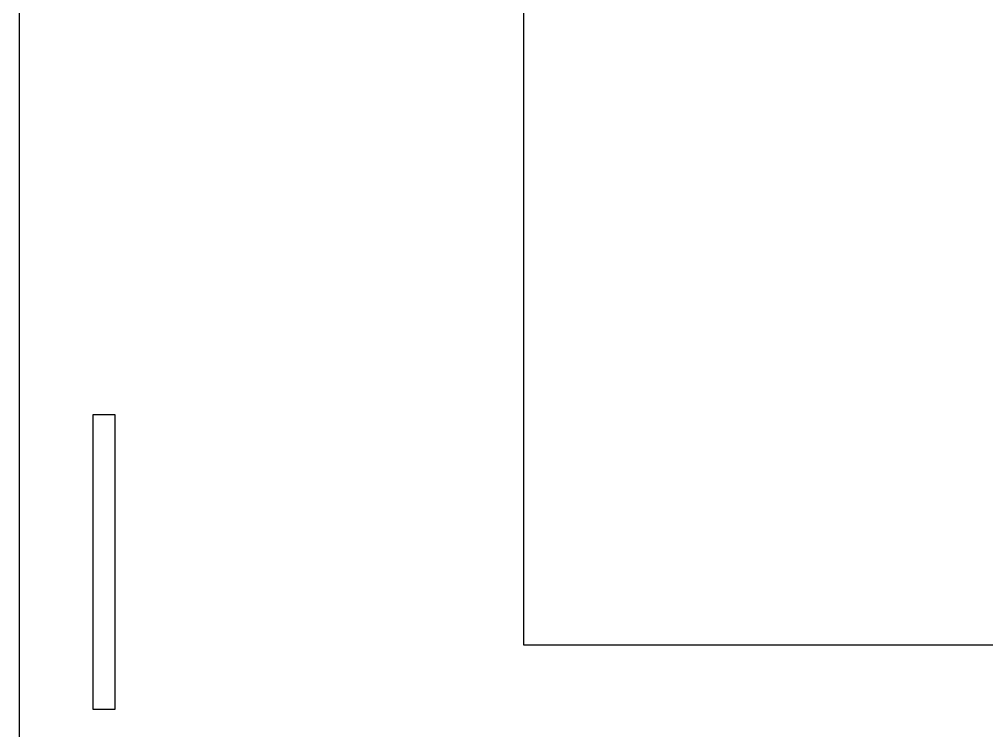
# Model space of a CAD drawing. Header units: millimetres. Extents: x 0 to 1186, y 0 to 599.
# Drawn here: x 249.1 to 380.5, y 402.5 to 499.1 of the extents above; entities that cross this region are included whole.
import ezdxf

# ---------------------------------------------------------------- set-up
doc = ezdxf.new("R2010")
doc.units = ezdxf.units.MM

msp = doc.modelspace()

# ---------------------------------------------------------------- linework, layer by layer
at = {"color": 7, "linetype": 'Continuous', "lineweight": 25}
for p, q in [((249.12, 595.67), (249.12, 75.67)), ((317.62, 517.17), (317.62, 414.17)), ((262.12, 445.42), (259.12, 445.42)), ((259.12, 445.42), (259.12, 405.42)), ((262.12, 405.42), (262.12, 445.42)), ((317.62, 414.17), (440.62, 414.17)), ((259.12, 405.42), (262.12, 405.42))]:
    msp.add_line(p, q, dxfattribs=at)

doc.saveas('drawing.dxf')
